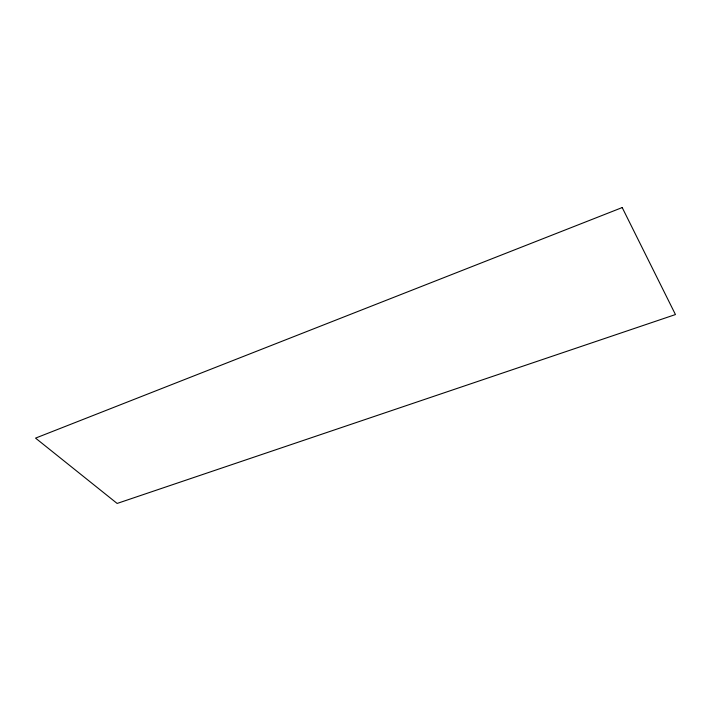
<?xml version="1.0" encoding="UTF-8"?>
<svg xmlns="http://www.w3.org/2000/svg" width="711" height="711" viewBox="0 0 711 711"><rect width="100%" height="100%" fill="white"/><g stroke="black" fill="none" stroke-linecap="round" stroke-linejoin="round"><path stroke-width="1.07" d="M622.205 207.559L35.55 438.118L117.137 503.441L675.45 314.555L622.205 207.559"/></g></svg>
